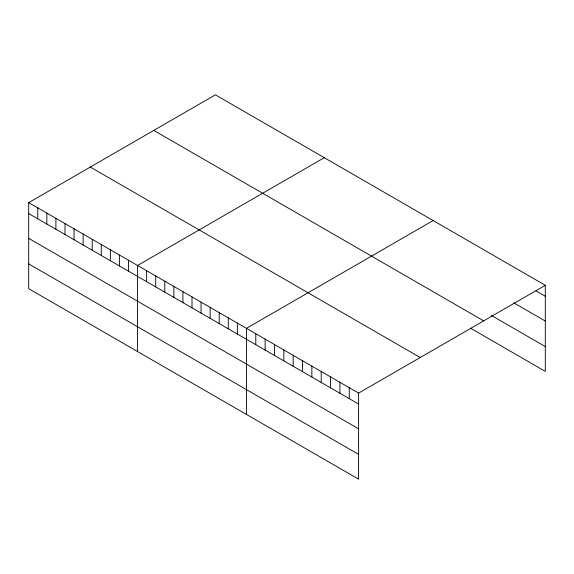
<?xml version="1.0" encoding="UTF-8"?>
<svg xmlns="http://www.w3.org/2000/svg" width="574" height="574" viewBox="0 0 574 574"><rect width="100%" height="100%" fill="white"/><g stroke="black" fill="none" stroke-linecap="round" stroke-linejoin="round"><path stroke-width="0.86" d="M28.7 202.629L358.599 393.097L358.599 479.161L28.7 288.693L28.7 202.629L215.401 94.839L545.3 285.307L545.3 371.371L470.522 328.199M324.267 157.699L137.566 265.482L137.566 351.546M433.133 220.552L246.433 328.342L246.433 414.399M358.599 393.097L545.3 285.307M535.951 290.853L545.3 296.249M513.665 302.771L545.3 321.038M491.373 315.442L545.3 346.581M153.789 130.413L483.688 320.88M90.312 167.063L420.211 357.53M28.7 213.571L358.599 404.039M28.7 238.361L358.599 428.828M28.7 263.904L358.599 454.371M349.257 387.701L349.257 398.643M339.908 382.306L339.908 393.247M330.559 376.91L330.559 387.845M321.21 371.514L321.21 382.449M311.869 366.119L311.869 377.053M302.52 360.716L302.52 371.658M293.171 355.32L293.171 366.262M283.821 349.925L283.821 360.867M274.48 344.529L274.48 355.471M265.131 339.134L265.131 350.068M255.782 333.738L255.782 344.673M237.363 323.105L237.363 334.039M228.287 317.867L228.287 328.802M219.218 312.629L219.218 323.564M210.149 307.391L210.149 318.326M201.072 302.154L201.072 313.088M192.003 296.916L192.003 307.851M182.927 291.678L182.927 302.613M173.857 286.44L173.857 297.375M164.781 281.195L164.781 292.137M155.712 275.958L155.712 286.9M146.643 270.72L146.643 281.662M128.497 260.244L128.497 271.186M119.421 255.007L119.421 265.949M110.352 249.769L110.352 260.711M101.275 244.531L101.275 255.473M92.206 239.293L92.206 250.235M83.137 234.056L83.137 244.998M74.06 228.818L74.06 239.76M64.991 223.58L64.991 234.522M55.915 218.342L55.915 229.284M46.846 213.105L46.846 224.047M37.769 207.867L37.769 218.809"/></g></svg>
